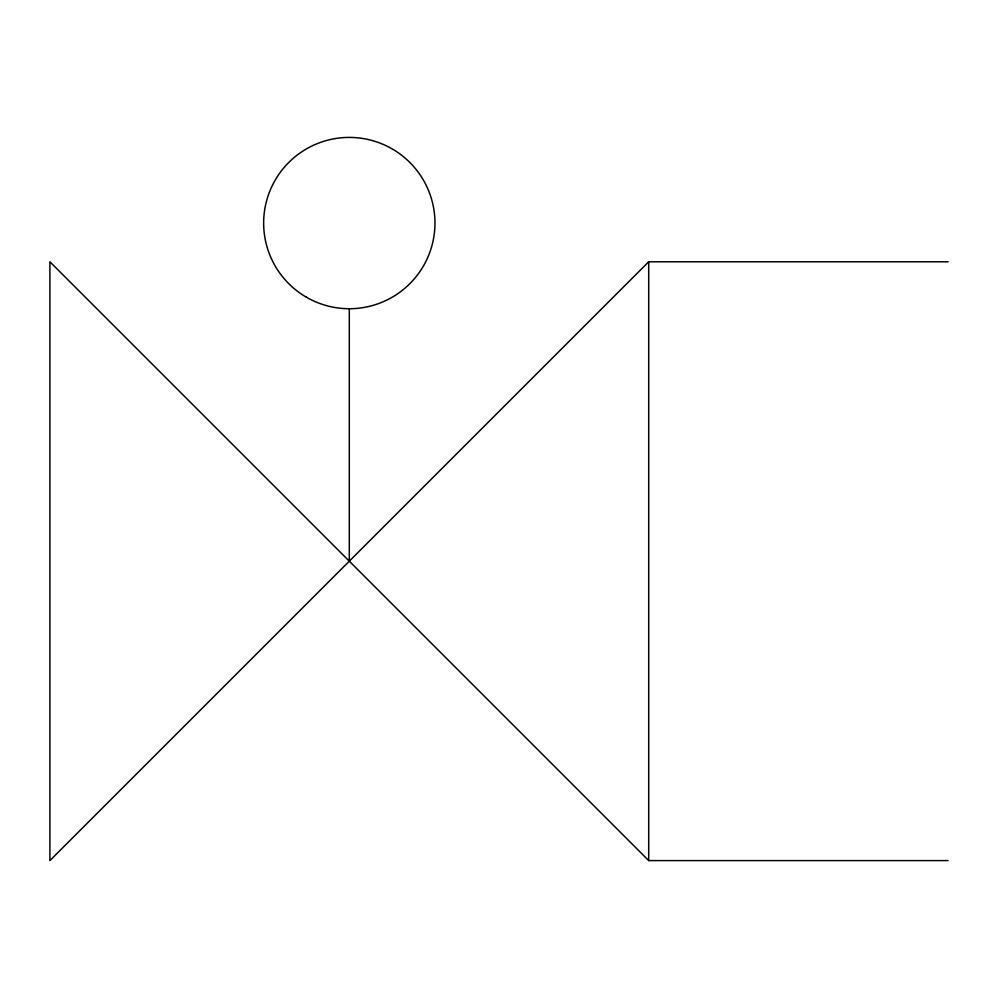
<?xml version="1.0" encoding="UTF-8"?>
<svg xmlns="http://www.w3.org/2000/svg" width="998" height="998" viewBox="0 0 998 998"><rect width="100%" height="100%" fill="white"/><g stroke="black" fill="none" stroke-linecap="round" stroke-linejoin="round"><path stroke-width="1.5" d="M948.1 261.788L648.7 261.788L49.9 860.588L49.9 261.788L648.7 860.588L948.1 860.588M648.7 261.788L648.7 860.588M349.3 308.731L349.3 561.188M306.473 297.254A85.666 85.666 0 0 0 434.966 223.078A85.666 85.666 0 0 0 306.473 148.889A85.666 85.666 0 0 0 306.473 297.254"/></g></svg>
